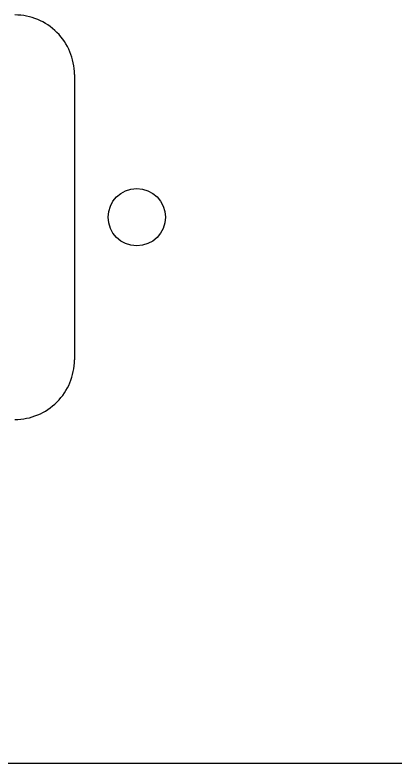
# Model space of a CAD drawing. Header units: millimetres. Extents: x -10 to 277, y -95 to 18.
# Drawn here: x 57.66 to 70.92, y -95.23 to -69.15 of the extents above; entities that cross this region are included whole.
import ezdxf

# ---------------------------------------------------------------- set-up
doc = ezdxf.new("R2010")
doc.units = ezdxf.units.MM
doc.header["$MEASUREMENT"] = 0
doc.layers.add('Edge.Cuts', color=53, linetype='CONTINUOUS')

msp = doc.modelspace()

# ---------------------------------------------------------------- linework, layer by layer
at = {"layer": 'Edge.Cuts', "linetype": 'Continuous'}
for p, q in [((59.7375, -71.225), (59.7375, -81.175)), ((52.325, -95.226), (214.375, -95.226))]:
    msp.add_line(p, q, dxfattribs=at)
at = {"layer": 'Edge.Cuts'}
msp.add_circle((61.9125, -76.2), 1, dxfattribs=at)
for centre, radius, start, end in [((57.662525, -71.225), 2.075, 0, 90.0006903), ((57.662525, -81.175), 2.074975, 269.9993097, 0)]:
    msp.add_arc(centre, radius, start, end, dxfattribs=at)

doc.saveas('drawing.dxf')
